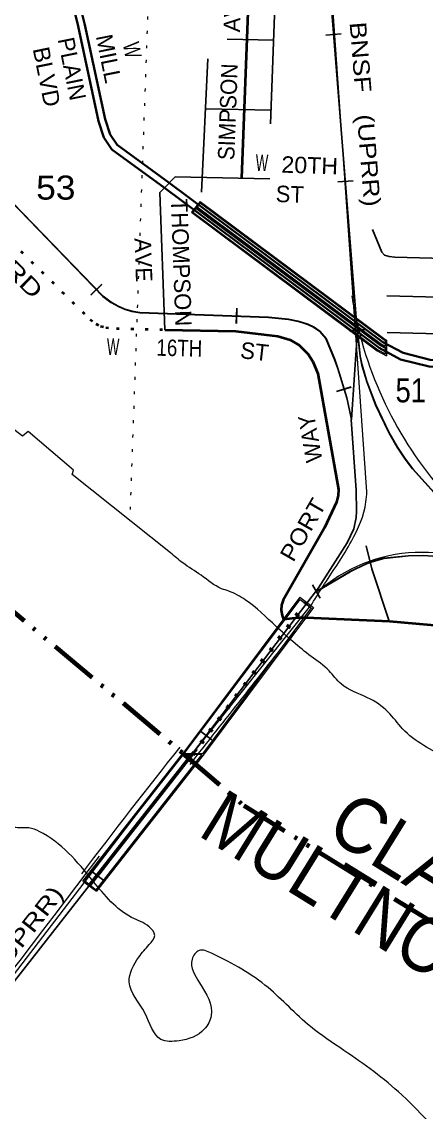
# Model space of a CAD drawing. Header units: feet. Extents: x -481249 to -254670, y -730376 to -544252.
# Drawn here: x -434086 to -431141, y -684744 to -676807 of the extents above; entities that cross this region are included whole.
import ezdxf

# ---------------------------------------------------------------- set-up
doc = ezdxf.new("R2010")
doc.units = ezdxf.units.FT
doc.header["$LTSCALE"] = 70
doc.linetypes.add('DASH_DOUBLE_DOT', pattern=[9.2, 5, -1.2, 0.3, -1.2, 0.3, -1.2])
doc.linetypes.add('DOTTED', pattern=[1.5, 0.3, -1.2])
for name, color, linetype, lineweight in [('10', 7, 'DASH_DOUBLE_DOT', 70), ('17', 7, 'Continuous', 25), ('23', 7, 'Continuous', 70), ('26', 7, 'Continuous', 40), ('27', 7, 'Continuous', 13), ('29', 7, 'Continuous', 25), ('34', 7, 'Continuous', 25), ('39', 7, 'Continuous', 13), ('53', 7, 'DOTTED', 40), ('59', 7, 'Continuous', 13), ('7', 7, 'DOTTED', 13)]:
    doc.layers.add(name, color=color, linetype=linetype, lineweight=lineweight)
doc.layers.add('12', color=7, linetype='Continuous')
doc.layers.add('30', color=7, linetype='Continuous')

msp = doc.modelspace()

# ---------------------------------------------------------------- linework, layer by layer
at = {"layer": '10'}
for points in [[(-448108.28, -672346.73), (-444797.11, -674803.65), (-438785.28, -677225.94), (-432912.06, -682131.71)], [(-432912.06, -682131.71), (-432469.8, -682511.77), (-429328.42, -684455.82), (-420368.76, -688056.63), (-416379.03, -688314.25)]]:
    msp.add_lwpolyline(points, dxfattribs=at)
at = {"layer": '23', "lineweight": 35}
for points in [[(-433863.01, -676532.89), (-433744.68, -676641.43), (-433714.49, -676683.64), (-433705.24, -676720.37), (-433675.66, -676838.77), (-433527.74, -677529.48), (-433488.3, -677647.89), (-433429.13, -677736.7), (-433047.32, -678015.67)], [(-433778.46, -676586.29), (-433714.49, -676626.69), (-433686.04, -676655.17), (-433658.06, -676702.93), (-433626.95, -676827.47), (-433479.43, -677516.3), (-433442.98, -677625.74), (-433392.45, -677701.58), (-433012.2, -677979.41)], [(-433012.24, -677979.45), (-431456.95, -679137.85), (-431309.04, -679216.79), (-431111.82, -679266.13), (-430849.31, -679276.28)], [(-433047.32, -678015.67), (-431483.8, -679180.19), (-431327.15, -679263.8), (-431119.41, -679315.77), (-430850.63, -679326.26)]]:
    msp.add_lwpolyline(points, dxfattribs=at)
at = {"layer": '26'}
for p, q in [((-432428.92, -676473.22), (-432484.86, -677945.62)), ((-433045.2, -679047.65), (-432527.18, -679059.47))]:
    msp.add_line(p, q, dxfattribs=at)
for points in [[(-432527.18, -679059.47), (-432220.75, -679094.53), (-432132.45, -679121.04), (-432067.12, -679160.18), (-432001.15, -679225.3), (-431966.9, -679280.06), (-431930.69, -679365.99), (-431779.87, -680211.06), (-431781.47, -680254.06), (-431794.72, -680302.65), (-431880.85, -680489.71), (-432182.43, -681015.89), (-432194.26, -681052.48), (-432197.22, -681089.67), (-432190.8, -681127.57), (-432180.39, -681154.24)], [(-432180.39, -681154.24), (-432072.85, -681143.03), (-432015.86, -681143.68), (-431408.36, -681170.54), (-430423.63, -681257.64)]]:
    msp.add_lwpolyline(points, dxfattribs=at)
at = {"layer": '29'}
for p, q in [((-432234.44, -676479.22), (-432273.86, -677549.82)), ((-432590.19, -676932.37), (-432251.43, -676940.6)), ((-432731.7, -677076.65), (-432776.01, -678047.21)), ((-432270.17, -677449.74), (-432748.29, -677440.04)), ((-431428.77, -678802.11), (-429241.54, -678855.91)), ((-431425.65, -679067.94), (-429250.71, -679126.15))]:
    msp.add_line(p, q, dxfattribs=at)
for points in [[(-432280.31, -677949.77), (-432969.95, -677935.78), (-433047.32, -678015.67)], [(-433047.32, -678015.67), (-433081.69, -678049.45), (-433045.2, -679047.65)], [(-430830.07, -678533.1), (-431370.42, -678518.6), (-431410.44, -678513.89), (-431445.55, -678504.15), (-431464.58, -678483.27), (-431531.53, -678319.31)], [(-431578.37, -680621.03), (-431536.2, -680789.38), (-431410.01, -681170.39)]]:
    msp.add_lwpolyline(points, dxfattribs=at)
at = {"layer": '34', "lineweight": 13}
for p, q in [((-431573.14, -680227.52), (-432760.74, -663286.35)), ((-431642.99, -679051.17), (-431686.41, -679702.51)), ((-432060.92, -680994.86), (-432914.01, -682132.9)), ((-432842.31, -682135.02), (-431972.17, -681044.19)), ((-433640.84, -683061.15), (-432912.93, -682131.69)), ((-432758.97, -682134.56), (-433542.56, -683135)), ((-432902.97, -682131.6), (-432769.89, -682134.25)), ((-433640.84, -683061.15), (-433542.56, -683135))]:
    msp.add_line(p, q, dxfattribs=at)
at = {"layer": '34'}
for p, q in [((-431761.3, -676894.65), (-431871.56, -676903.44)), ((-431673.46, -677963.26), (-431783.72, -677972.05)), ((-433582.94, -678793.9), (-433503.48, -678716.95)), ((-433582.88, -678795.54), (-433503.42, -678718.59)), ((-432523.66, -679002.45), (-432519.82, -678891.91)), ((-432523.32, -679003.57), (-432519.48, -678893.02)), ((-431589.75, -679045.82), (-431700.01, -679054.61)), ((-431696.07, -679057.96), (-431586.09, -679046.19)), ((-431641.89, -679051.24), (-431685.31, -679702.58)), ((-431793.58, -679498.57), (-431687.86, -679466.05)), ((-431793.04, -679496.58), (-431687.31, -679464.06)), ((-431913.91, -681000.77), (-431970.05, -680905.47)), ((-432703.08, -682031.99), (-432791.07, -681964.97)), ((-432848.25, -682141.07), (-433590.23, -683087.79)), ((-433576.85, -682990.79), (-433488.92, -683058.12))]:
    msp.add_line(p, q, dxfattribs=at)
for points in [[(-431644.09, -679051.26), (-432933.45, -662883.28), (-432960.84, -662715.16), (-433003.2, -662550.38), (-433069.43, -662334.37), (-433130.26, -662154.86), (-433221.24, -661957.09), (-433365.56, -661702.88), (-433436.12, -661598.15), (-433512.03, -661496.34), (-435353.41, -659459.02)], [(-435250.75, -676990.89), (-433494.84, -678804.22), (-433436.01, -678848.4), (-433384.45, -678877.08), (-433335.13, -678899.39), (-433283.47, -678914.67), (-433225.39, -678924.56), (-432290.3, -678957.02), (-432144.27, -678972.34), (-432073.55, -678986.49), (-432002.8, -679008.91), (-431957.93, -679031.36), (-431915.37, -679059.74), (-431871.32, -679112.41), (-431808.06, -679264.82), (-431785.6, -679329.88), (-431719.67, -679544.26), (-431685.34, -679702.28)], [(-435249.94, -676990.14), (-433494.11, -678803.39), (-433435.41, -678847.48), (-433383.96, -678876.1), (-433334.75, -678898.36), (-433283.22, -678913.6), (-433225.28, -678923.46), (-432290.22, -678955.92), (-432144.1, -678971.25), (-432073.28, -678985.42), (-432002.39, -679007.89), (-431957.38, -679030.41), (-431914.63, -679058.91), (-431870.37, -679111.83), (-431807.03, -679264.43), (-431784.55, -679329.54), (-431718.6, -679543.98), (-431684.27, -679702.05)], [(-429309.11, -682200.26), (-431240.48, -680061.51), (-431293.65, -679990.74), (-431352.16, -679903.6), (-431413.36, -679795.28), (-431509.3, -679594.6), (-431573.42, -679424.38), (-431608.72, -679305.45), (-431622.84, -679239.51), (-431642.99, -679051.17)], [(-429308.29, -682199.52), (-431239.63, -680060.81), (-431292.75, -679990.1), (-431351.22, -679903.02), (-431412.38, -679794.77), (-431508.29, -679594.17), (-431572.38, -679424.03), (-431607.65, -679305.18), (-431621.75, -679239.34), (-431641.9, -679051.05)], [(-432843.11, -682132.25), (-431924.45, -680926.26), (-431717.05, -680598.95), (-431667.65, -680496.81), (-431651.22, -680414.6), (-431648.87, -680369.97), (-431651.23, -680214.6), (-431687.51, -679702.59)], [(-431942.57, -680954.28), (-431695.67, -680808.82), (-431570.52, -680749.32), (-431516.29, -680730.45), (-431448.39, -680711.58), (-431268.87, -680692.72), (-431158.14, -680690.36), (-431062.02, -680697.96), (-430870.76, -680730.42), (-430807.14, -680746.92), (-430734.65, -680769.67), (-430637.43, -680815.32), (-430447.23, -680945.12)], [(-432841.93, -682133.01), (-435948.08, -686096.25), (-436994.21, -687351)]]:
    msp.add_lwpolyline(points, dxfattribs=at)
at = {"layer": '34', "lineweight": 13}
for points in [[(-431642.99, -679051.17), (-432932.36, -662883.15), (-432959.76, -662714.93), (-433002.14, -662550.08), (-433068.38, -662334.03), (-433129.24, -662154.45), (-433220.26, -661956.59), (-433364.62, -661702.3), (-433435.22, -661597.51), (-433511.18, -661495.64), (-435352.56, -659458.32)], [(-435251.56, -676991.64), (-433495.57, -678805.05), (-433436.61, -678849.32), (-433384.94, -678878.06), (-433335.51, -678900.42), (-433283.72, -678915.74), (-433225.5, -678925.66), (-432290.38, -678958.12), (-432144.44, -678973.43), (-432073.82, -678987.56), (-432003.21, -679009.93), (-431958.48, -679032.31), (-431916.11, -679060.57), (-431872.27, -679112.99), (-431809.09, -679265.21), (-431786.65, -679330.22), (-431720.74, -679544.54), (-431686.41, -679702.51)], [(-431642.99, -679051.17), (-431622.84, -679239.51), (-431608.72, -679305.45), (-431573.42, -679424.38), (-431509.3, -679594.6), (-431413.36, -679795.28), (-431352.16, -679903.6), (-431293.65, -679990.74), (-431240.48, -680061.51), (-429309.11, -682200.26)], [(-432842.23, -682132.92), (-431923.55, -680926.89), (-431716.09, -680599.49), (-431666.6, -680497.16), (-431650.13, -680414.74), (-431647.77, -680369.99), (-431650.13, -680214.55), (-431686.41, -679702.51)], [(-431942.01, -680955.23), (-431695.15, -680809.79), (-431570.1, -680750.34), (-431515.96, -680731.5), (-431448.18, -680712.66), (-431268.8, -680693.82), (-431158.17, -680691.46), (-431062.16, -680699.05), (-430870.99, -680731.5), (-430807.44, -680747.98), (-430735.05, -680770.7), (-430637.96, -680816.28), (-430440.23, -680943.45)], [(-432060.92, -680994.86), (-431960.71, -681069.98), (-432758.75, -682134.56)], [(-432914, -682132.11), (-435948.94, -686095.56), (-436996, -687351.43)]]:
    msp.add_lwpolyline(points, dxfattribs=at)
for points in [[(-432903.11, -682131.66), (-432058.12, -681010.73), (-431979.09, -681071.64), (-432769.29, -682134.24)], [(-433629.51, -683059.65), (-432909.09, -682139.76), (-432858.13, -682140.71), (-433597.3, -683083.85)], [(-432838.09, -682141.08), (-433584.51, -683093.46), (-433544.02, -683123.89), (-432775.16, -682142.26)]]:
    msp.add_lwpolyline(points, close=True, dxfattribs=at)
for centre, radius, start, end in [((-428883.73, -678364.29), 2833.05, 188.8609, 220.35179), ((-431172.8, -681809.05), 1140.6, 50.16872, 129.79003)]:
    msp.add_arc(centre, radius, start, end, dxfattribs=at)
at = {"layer": '34', "linetype": 'DOTTED', "lineweight": 100}
msp.add_arc((-229726.81, -833537.2), 253331.01, 142.98684, 143.30122, dxfattribs=at)
at = {"layer": '34', "lineweight": 13}
for centre, major_axis, ratio, start_param, end_param in [((-1515628.64, 171183.96), (79884.9, 1376531.74), 0.999785, 4.1029781, 4.1038718), ((-396182.16, -711369.14), (809.95, 46984.89), 1, 0.9153052, 0.9401454), ((-311617.71, -777761.64), (2185.84, 154380.76), 0.999998, 0.9167606, 0.9249757), ((-569864.37, -579749.51), (4024.64, 170906.91), 0.999997, 4.0628424, 4.0883534)]:
    msp.add_ellipse(centre, major_axis=major_axis, ratio=ratio, start_param=start_param, end_param=end_param, dxfattribs=at)
msp.add_spline([(-431975.14, -681048.22), (-431972.18, -681043.18), (-431880.4, -680897.16), (-431685, -680585.99), (-431579.47, -680301.67), (-431573.14, -680227.52)], degree=3, dxfattribs=at)
at = {"layer": '39'}
msp.add_lwpolyline([(-433002.43, -680670.86), (-433718.03, -680101.18), (-433709.71, -680071.3), (-434038.56, -679789.79), (-434080.91, -679823.28), (-435663.24, -678606.27), (-435630.65, -678550.68), (-435705.69, -678463.9), (-435673.31, -678428.29), (-436965.03, -677516.35), (-437045.92, -677601.37), (-438115.96, -676897.77), (-438042.98, -676804.67), (-438239.96, -676530.65)], dxfattribs=at)
for points in [[(-430982.31, -682168.61), (-431312.84, -681953.03), (-431419.47, -681829.92), (-431568.3, -681726.31), (-431761.16, -681626.2), (-431848.11, -681531.29), (-431978.92, -681425.88), (-432234.48, -681207.15), (-432458.32, -681014.76), (-432577.6, -680951.46), (-432631.38, -680932.87), (-432780.28, -680835.25), (-432913.27, -680745.81), (-433002.43, -680670.86)], [(-441960.12, -681960.04), (-441662.63, -682203.39), (-441169.92, -682592.42), (-440424.85, -683186), (-440016.25, -683538.93), (-439647.71, -683845.74), (-439149.02, -684190.67), (-438928.71, -684353.1), (-438442.06, -684647.91), (-437837.25, -685024.93), (-436992.11, -685578.43), (-436511.48, -685855.19), (-436411.37, -685869.24), (-436339.28, -685901.33), (-436146.99, -686087.82), (-435926.65, -686294.36), (-435401.93, -686661.35), (-434424.71, -687104.6), (-433567.67, -687465.63), (-432776.71, -687786.56), (-432053.82, -688103.46), (-431541.13, -688426.33), (-431274.77, -688602.81), (-431058.49, -688713.12), (-430811.23, -688797.15), (-430568.07, -688901.1), (-430108.26, -689084.67), (-429396.48, -689385.05), (-429132.15, -689501.38), (-428767.71, -689653.82), (-428092.89, -689940.63), (-427776.54, -690002.84), (-427197.88, -690173.36), (-426699.32, -690289.73), (-426266.85, -690374.02), (-425768.29, -690506.43), (-425085.52, -690674.96), (-424388.76, -690823.45), (-423647.96, -690949.89), (-422747.04, -691012.2), (-421856.17, -691028.4), (-421097.4, -691062.62), (-420378.7, -691072.77), (-420230.58, -691024.68), (-419932.27, -691054.81), (-419748.07, -691086.92), (-419541.84, -691135.07), (-418857.17, -691149.23), (-418028.36, -691151.38), (-417413.72, -691207.63), (-416907.24, -691193.69), (-416647.01, -691151.63), (-416431.66, -691120.24)], [(-440296.9, -681993.53), (-439582.36, -682620.77), (-439366.06, -682759.15), (-439287.94, -682847.38), (-439175.8, -682889.5), (-439071.65, -682983.75), (-438358.66, -683481.09), (-438062.24, -683713.7), (-437795.89, -683858.1), (-437701.75, -683938.32), (-437581.58, -684038.58), (-437489.5, -684020.55), (-437399.42, -683998.52), (-437175.17, -684066.72), (-436722.6, -684279.32), (-436101.8, -684608.23), (-435651.21, -684866.94), (-435300.76, -685065.49), (-435006.34, -685288.08), (-434493.59, -685715.21), (-433934.82, -686096.24), (-433762.61, -686174.46), (-433736.59, -686170.45), (-433656.53, -686138.39), (-433604.44, -686200.55), (-433546.33, -686292.79), (-433346.04, -686449.2), (-432753.24, -686838.25), (-432456.84, -687028.77), (-431805.98, -687415.83), (-431623.72, -687548.18), (-431141.1, -687802.89), (-430735.01, -688051.5), (-430466.38, -688176.92), (-430036.57, -688159), (-429331.3, -687869.38), (-429125.12, -687823.3), (-429039.01, -687875.44), (-428836.68, -688104.03), (-428676.29, -688499.02), (-428704.17, -688755.64), (-428748.12, -688918.03), (-428702.03, -689002.24), (-428607.91, -689040.35), (-428503.83, -689006.29), (-428465.84, -688924.1), (-428439.84, -688877.99), (-428367.78, -688859.96), (-428239.61, -688942.18), (-427923.17, -689172.8), (-427520.64, -689395.41), (-427150.2, -689543.84), (-426593.55, -689720.37), (-425972.87, -689854.81), (-425272.1, -690001.29), (-424629.43, -690061.55), (-424291.14, -690005.47), (-424038.89, -690001.51), (-423212.09, -689993.64), (-422693.62, -689925.57), (-422397.41, -689801.32), (-422361.42, -689711.1), (-422495.69, -689484.53), (-422852.96, -689242.99), (-422954.31, -689185.72)], [(-426448.26, -688256.83), (-426744.5, -688340.99), (-427012.72, -688407.1), (-427332.99, -688485.23), (-427769.38, -688545.3), (-427969.58, -688537.24), (-428075.73, -688453.02), (-428412.23, -688156.24), (-428472.36, -688041.95), (-428420.36, -687947.73), (-428282.26, -687901.64), (-427843.87, -687823.53), (-427765.78, -687845.6), (-427659.71, -687793.49), (-427361.47, -687699.31), (-427029.21, -687589.11), (-426985.23, -687484.86), (-427167.46, -687398.62), (-427515.93, -687182.03), (-428134.72, -686853.12), (-428727.53, -686452.04), (-429280.29, -686085.04), (-429498.57, -685958.7), (-429540.66, -685882.51), (-429650.79, -685838.38), (-429947.19, -685645.86), (-430373.78, -685357.08), (-430588.03, -685274.84), (-430750.25, -685172.56), (-431319.13, -684617.11), (-431739.73, -684294.25), (-431984.07, -684119.78), (-432292.53, -683837.04), (-432705.08, -683586.35), (-432795.18, -683566.29), (-432845.19, -683630.44), (-432791.04, -683802.87), (-432706.82, -684041.46), (-432756.81, -684139.69), (-432940.94, -684223.86), (-433073.08, -684213.81), (-433187.3, -684025.34), (-433303.54, -683794.75), (-433233.58, -683614.33), (-433157.56, -683524.12), (-433117.56, -683457.97), (-433157.64, -683393.8), (-433285.8, -683325.62), (-433566.23, -683060.92), (-433958.82, -682699.97), (-434034.91, -682673.9), (-434129, -682671.88), (-434239.16, -682587.65), (-434330.7, -682342.15), (-434429.41, -682102.25)]]:
    msp.add_spline(points, degree=3, dxfattribs=at)
at = {"layer": '53'}
msp.add_lwpolyline([(-435063.73, -677060.74), (-435127.54, -677321.32), (-435125.68, -677374.01), (-435106.74, -677431.47), (-435068.29, -677499.9), (-434990.52, -677592.67), (-433587.12, -678974.16), (-433546.24, -679003.96), (-433512.07, -679022.75), (-433474.55, -679031.59), (-433396.68, -679039.63), (-433045.2, -679047.65)], dxfattribs=at)
at = {"layer": '59'}
for points in [[(-432787.93, -678115.34), (-432819.31, -678154.32), (-432850.69, -678193.3)], [(-431438.26, -679128.56), (-431447.82, -679123.45), (-432786.53, -678126.36), (-432807.87, -678152.86)], [(-432787.93, -678115.34), (-431443.52, -679116.68), (-431430.26, -679123.76)], [(-432850.69, -678193.3), (-431497.23, -679201.36), (-431430.26, -679237.11)], [(-431438.26, -679185.23), (-431474.68, -679165.79), (-432817.91, -678165.34), (-432839.25, -678191.84)], [(-432839.25, -678191.84), (-431492.93, -679194.59), (-431438.26, -679223.77), (-431438.26, -679185.23)], [(-432819.31, -678154.32), (-431470.38, -679159.02), (-431430.26, -679180.43)], [(-432807.87, -678152.86), (-431466.08, -679152.25), (-431438.26, -679167.09), (-431438.26, -679128.56)], [(-431430.26, -679123.76), (-431430.26, -679180.43), (-431430.26, -679237.11)]]:
    msp.add_lwpolyline(points, dxfattribs=at)
at = {"layer": '7'}
msp.add_lwpolyline([(-432917.47, -669081.65), (-433048.63, -672912.22), (-433080.83, -674250.07), (-433299.79, -680434.13)], dxfattribs=at)

# ---------------------------------------------------------------- texts
at = {"layer": '12'}
for s, width, p in [('MULTNOMAH CO', 0.9, (-432812.1, -682723.91)), ('CLARK CO', 0.95, (-431884.42, -682728.42))]:
    msp.add_text(s, height=400.5, rotation=328.249, dxfattribs=dict(at, width=width)).set_placement(p)
at = {"layer": '17'}
for s, p in [('PLAIN', (-433825.05, -676933.13)), ('MILL', (-433547, -676911.72))]:
    msp.add_text(s, height=120, rotation=281.421, dxfattribs=at).set_placement(p)
for s, rotation, width, p in [('W', 280.922, 0.75, (-433350.7, -676968.13)), ('BLVD', 281.421, 1.05, (-434006.85, -677002.68))]:
    msp.add_text(s, height=120, rotation=rotation, dxfattribs=dict(at, width=width)).set_placement(p)
at = {"layer": '27'}
for s, rotation, p in [('AVE', 87.824, (-432497.41, -676883.93)), ('ST', 353.473, (-432499.8, -679254.39))]:
    msp.add_text(s, height=120, rotation=rotation, dxfattribs=at).set_placement(p)
for s, rotation, width, p in [('SIMPSON', 87.824, 0.95, (-432538.9, -677815.38)), ('RIVER   RD', 315.451, 1.35, (-434827.61, -678021.58)), ('W', 358.693, 0.6, (-433467.74, -679230.6)), ('16TH', 358.693, 0.85, (-433106.4, -679237.04)), ('WAY', 100.119, 0.95, (-431895.94, -680000.48)), ('PORT', 60.181, 1.1, (-432108.56, -680746.24))]:
    msp.add_text(s, height=120, rotation=rotation, dxfattribs=dict(at, width=width)).set_placement(p)
at = {"layer": '30'}
for s, width, p in [('W', 0.6, (-432384.46, -677891.2)), ('20TH', 1.05, (-432196.8, -677904.19))]:
    msp.add_text(s, height=120, rotation=358.111, dxfattribs=dict(at, width=width)).set_placement(p)
for s, rotation, p in [('ST', 358.111, (-432238.7, -678117.79)), ('THOMPSON', 272.024, (-432999.99, -678097.52)), ('AVE', 272.024, (-433265.41, -678382.04))]:
    msp.add_text(s, height=120, rotation=rotation, dxfattribs=at).set_placement(p)
at = {"layer": '34'}
for height, rotation, width, p in [(120, 274.56, 1.2, (-431699.1, -676812.09)), (120.1, 51.869, 1.3, (-434675.96, -684307.02))]:
    msp.add_text('BNSF   (UPRR)', height=height, rotation=rotation, dxfattribs=dict(at, width=width)).set_placement(p)
at = {"layer": '7'}
for s, width, p in [('53', 1.1, (-433981.26, -678100.83)), ('51', 0.85, (-431364.29, -679576.71))]:
    msp.add_text(s, height=175, dxfattribs=dict(at, width=width)).set_placement(p)

doc.saveas('drawing.dxf')
